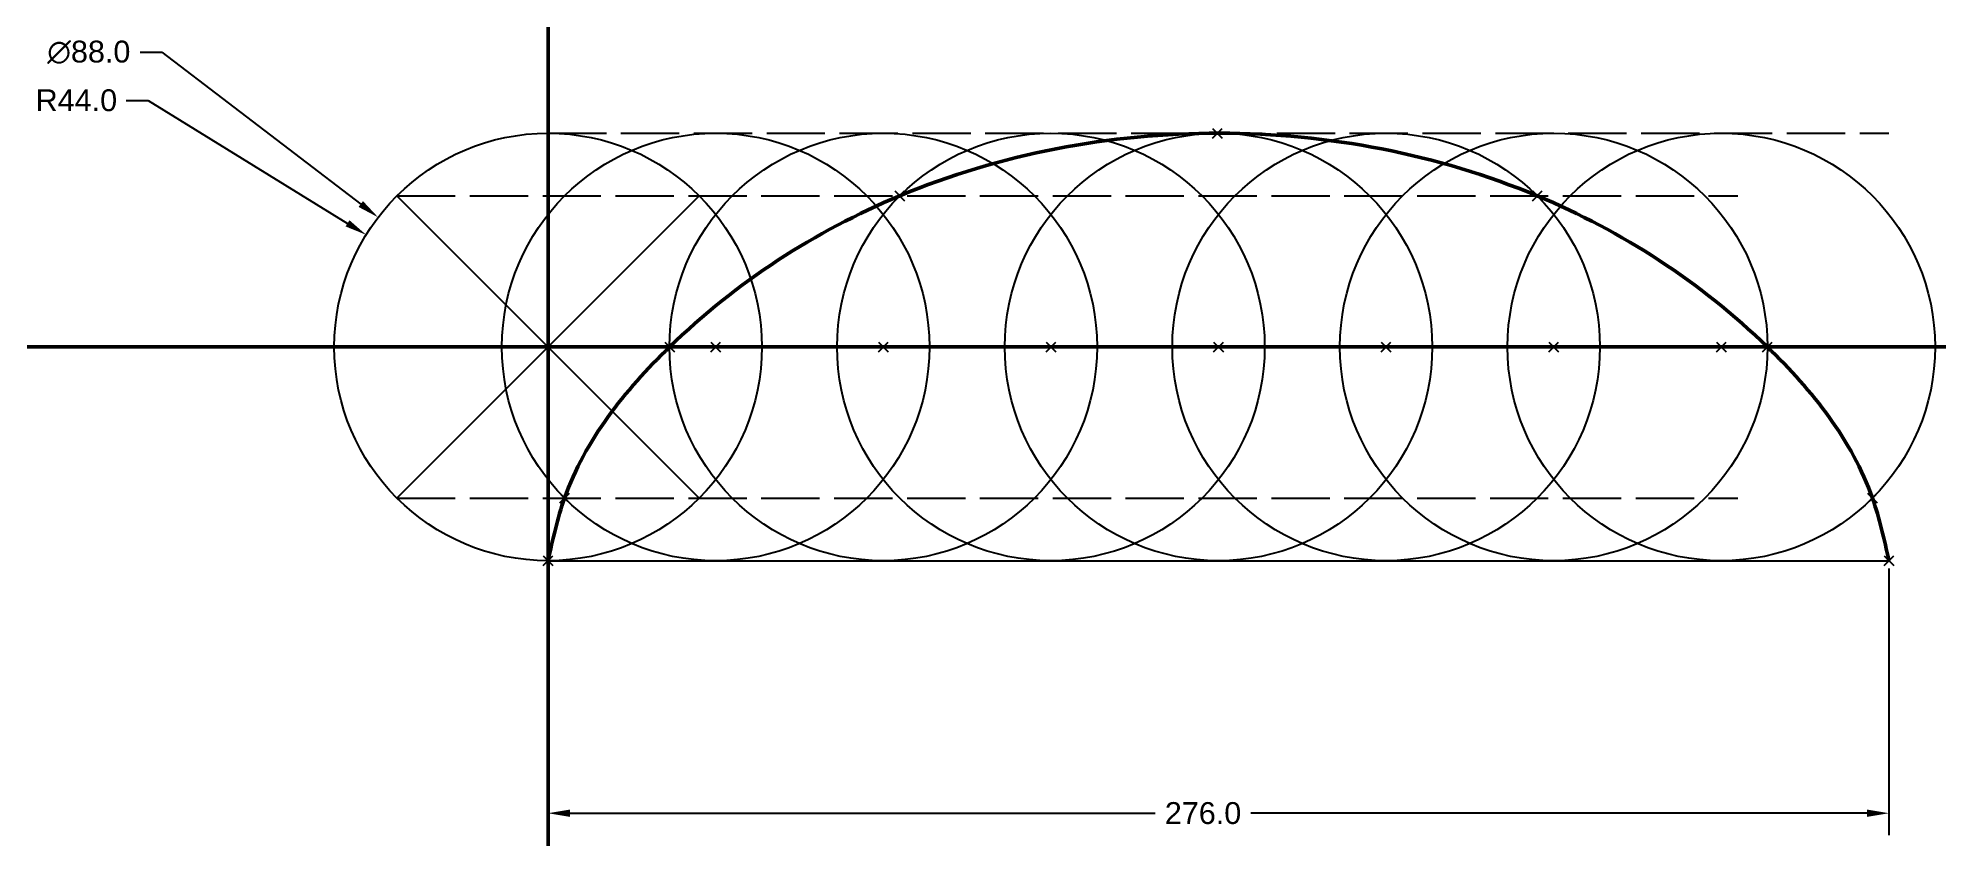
# Model space of a CAD drawing. Header units: millimetres. Extents: x -106 to 285, y -56 to 108.
import ezdxf

# ---------------------------------------------------------------- set-up
doc = ezdxf.new("R2010")
doc.units = ezdxf.units.MM
doc.header["$PDMODE"] = 3
doc.linetypes.add('ACAD_ISO02W100', pattern=[15, 12, -3])
doc.layers.get('defpoints').update_dxf_attribs({"color": 255})
for name, color, linetype in [('aux', 104, 'ACAD_ISO02W100'), ('blue', 140, 'Continuous'), ('dim', 252, 'Continuous'), ('magenta', 6, 'Continuous'), ('red', 1, 'Continuous'), ('yellow', 42, 'Continuous')]:
    doc.layers.add(name, color=color, linetype=linetype)
doc.layers.add('centre', color=7, linetype='Continuous', lineweight=50, true_color=0x4d4d4d)
doc.layers.add('solution', color=255, linetype='Continuous', lineweight=50)
doc.styles.get("Standard").update_dxf_attribs({"font": 'arial.ttf'})
doc.dimstyles.get("Standard").update_dxf_attribs({"dimscale": 25, "dimtxt": 0.18, "dimasz": 0.18, "dimexe": 0.18, "dimexo": 0.0625, "dimgap": 0.09, "dimtad": 0, "dimtih": 1, "dimtoh": 1, "dimdec": 1, "dimzin": 0, "dimdsep": 46, "dimtxsty": 'Standard', "dimcen": 0.09, "dimadec": 0, "dimazin": 0, "dimtfac": 1, "dimtdec": 1, "dimtofl": 0, "dimtmove": 0, "dimatfit": 3, "dimfxl": 1, "dimtolj": 1, "dimtzin": 0, "dimarcsym": 0})

# ---------------------------------------------------------------- blocks, each defined once
blk = doc.blocks.new('*D1')
at = {"layer": 'defpoints', "color": 0, "transparency": 16777216}
for p in [(-37.98, 67.09), (-0.53, 44)]:
    blk.add_point(p, dxfattribs=at)
at = {"layer": 'dim', "color": 0, "lineweight": -2, "transparency": 16777216}
for p, q in [((-87.38, 94.76), (-82.88, 94.76)), ((-82.88, 94.76), (-41.82, 69.45)), ((-2.78, 44), (1.72, 44)), ((-0.53, 41.75), (-0.53, 46.25))]:
    blk.add_line(p, q, dxfattribs=at)
at = {"layer": 'dim', "color": 0, "transparency": 16777216}
blk.add_solid([(-41.42, 70.09), (-42.21, 68.81), (-37.98, 67.09)], dxfattribs=at)
at = {"layer": 'dim', "color": 0, "transparency": 16777216, "insert": (-97.62, 94.76), "char_height": 4.5, "attachment_point": 5}
blk.add_mtext('\\A1;R44.0', dxfattribs=at)
blk = doc.blocks.new('*D2')
at = {"layer": 'defpoints', "color": 0, "transparency": 16777216}
for p in [(-0.53, 0), (275.47, 0), (275.47, -51.98)]:
    blk.add_point(p, dxfattribs=at)
at = {"layer": 'dim', "color": 0, "lineweight": -2, "transparency": 16777216}
for p, q in [((-0.53, -1.57), (-0.53, -56.48)), ((275.47, -1.57), (275.47, -56.48)), ((3.97, -51.98), (124.42, -51.98)), ((270.97, -51.98), (144.16, -51.98))]:
    blk.add_line(p, q, dxfattribs=at)
at = {"layer": 'dim', "color": 0, "transparency": 16777216}
for points in [[(3.97, -51.23), (3.97, -52.73), (-0.53, -51.98)], [(270.97, -51.23), (270.97, -52.73), (275.47, -51.98)]]:
    blk.add_solid(points, dxfattribs=at)
at = {"layer": 'dim', "color": 0, "transparency": 16777216, "insert": (134.29, -51.98), "char_height": 4.5, "attachment_point": 5}
blk.add_mtext('\\A1;276.0', dxfattribs=at)
blk = doc.blocks.new('*D3')
at = {"layer": 'defpoints', "color": 0, "transparency": 16777216}
for p in [(-35.51, 70.69), (34.45, 17.3)]:
    blk.add_point(p, dxfattribs=at)
at = {"layer": 'dim', "color": 0, "lineweight": -2, "transparency": 16777216}
for p, q in [((-84.52, 104.66), (-80.02, 104.66)), ((-80.02, 104.66), (-39.08, 73.42)), ((-2.78, 44), (1.72, 44)), ((-0.53, 41.75), (-0.53, 46.25))]:
    blk.add_line(p, q, dxfattribs=at)
at = {"layer": 'dim', "color": 0, "transparency": 16777216}
blk.add_solid([(-38.63, 74.02), (-39.54, 72.82), (-35.51, 70.69)], dxfattribs=at)
at = {"layer": 'dim', "color": 0, "transparency": 16777216, "insert": (-95.06, 104.66), "char_height": 4.5, "attachment_point": 5}
blk.add_mtext('\\A1;∅88.0', dxfattribs=at)

msp = doc.modelspace()

# ---------------------------------------------------------------- linework, layer by layer
at = {"layer": 'aux'}
for p, q in [((-0.53, 88), (275.47, 88)), ((-31.64, 75.11), (244.36, 75.11)), ((-0.53, 44), (275.47, 44)), ((-31.64, 12.88), (244.36, 12.88))]:
    msp.add_line(p, q, dxfattribs=at)
at = {"layer": 'blue'}
msp.add_line((-0.53, 0), (275.47, 0), dxfattribs=at)
for centre in [(-0.53, 44), (33.97, 44), (68.47, 44), (102.97, 44), (137.47, 44), (171.97, 44), (206.47, 44), (240.97, 44)]:
    msp.add_circle(centre, 44, dxfattribs=at)
at = {"layer": 'centre'}
for direction in [(0, -1), (1, 0)]:
    msp.add_xline((-0.53, 44), direction, dxfattribs=at)
at = {"layer": 'magenta'}
for p in [(33.97, 44), (68.47, 44), (102.97, 44), (137.47, 44), (171.97, 44), (206.47, 44), (240.97, 44)]:
    msp.add_point(p, dxfattribs=at)
at = {"layer": 'red'}
for p in [(137.26, 88), (71.86, 75.11), (203.08, 75.11), (24.47, 44), (250.47, 44), (2.86, 12.88), (2.86, 12.88), (2.86, 12.88), (272.08, 12.88), (-0.53, 0), (-0.53, 0), (275.47, 0)]:
    msp.add_point(p, dxfattribs=at)
at = {"layer": 'solution'}
msp.add_spline([(-0.53, 0), (2.86, 12.88), (24.47, 44), (71.86, 75.11), (137.68, 88), (203.08, 75.11), (250.47, 44), (272.08, 12.88), (275.47, 0)], degree=3, dxfattribs=at)
at = {"layer": 'yellow'}
for p, q in [((-0.53, 88), (-0.53, 0)), ((-0.53, 0), (-0.53, 88)), ((-31.64, 75.11), (30.58, 12.88)), ((-31.64, 12.88), (30.58, 75.11)), ((30.58, 12.88), (-31.64, 75.11)), ((-44.53, 44), (43.47, 44))]:
    msp.add_line(p, q, dxfattribs=at)

# ---------------------------------------------------------------- dimensions: what is measured, and where the dimension line sits
at = {"layer": 'dim'}
dim = msp.add_diameter_dim_2p(p1=(34.45, 17.3), p2=(-35.51, 70.69), dimstyle='Standard', dxfattribs=at)
dim.commit()
dim.dimension.update_dxf_attribs({"geometry": '*D3', "text_midpoint": (-95.06, 104.66), "dimtype": 163})
dim = msp.add_radius_dim(center=(-0.53, 44), mpoint=(-37.98, 67.09), dimstyle='Standard', dxfattribs=at)
dim.commit()
dim.dimension.update_dxf_attribs({"geometry": '*D1', "text_midpoint": (-97.62, 94.76), "dimtype": 164})
dim = msp.add_linear_dim(base=(275.47, -51.98), p1=(-0.53, 0), p2=(275.47, 0), dimstyle='Standard', dxfattribs=at)
dim.commit()
dim.dimension.update_dxf_attribs({"geometry": '*D2', "text_midpoint": (134.29, -51.98), "dimtype": 160})

doc.saveas('drawing.dxf')
